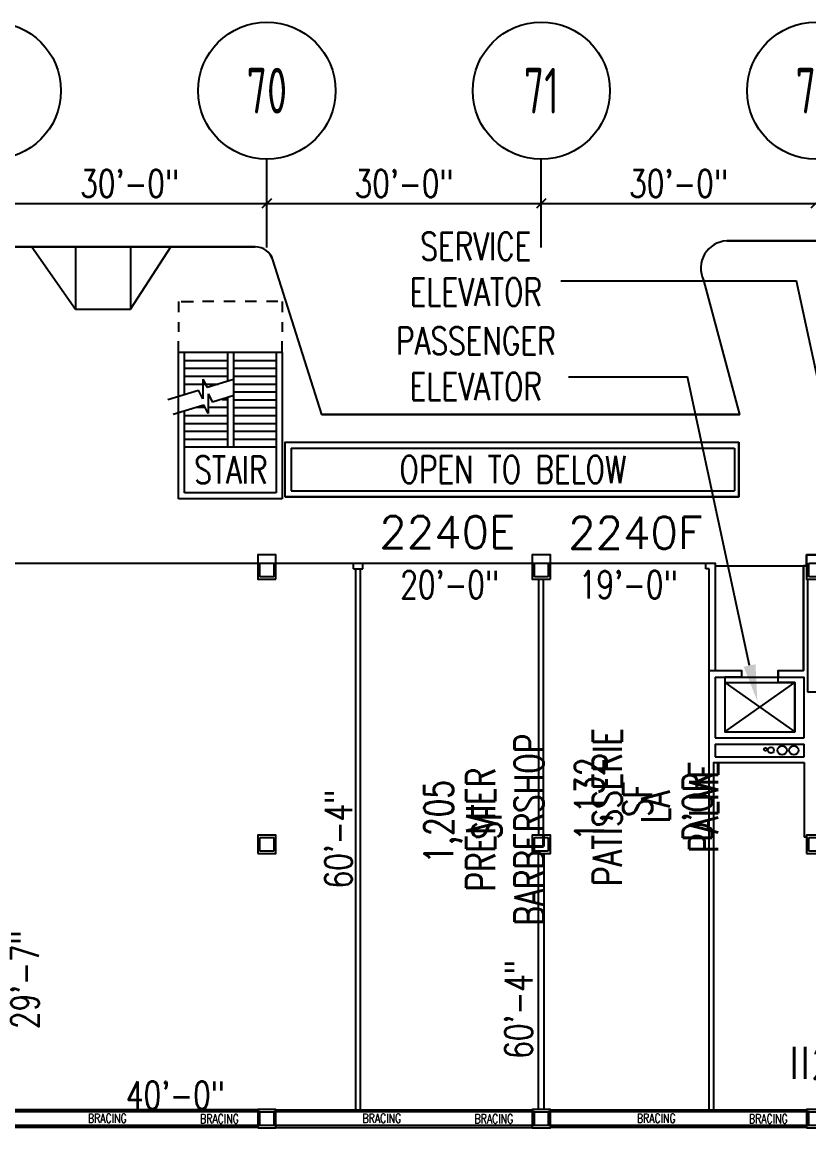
# Model space of a CAD drawing. Extents: x -13345 to 10098, y -1643 to 9113.
# Drawn here: x 5277 to 6309, y 3235 to 4686 of the extents above; entities that cross this region are included whole.
import ezdxf
from ezdxf.enums import TextEntityAlignment as Align

# ---------------------------------------------------------------- set-up
doc = ezdxf.new("R2010")
doc.units = 0
doc.header["$LTSCALE"] = 192
doc.header["$MEASUREMENT"] = 0
doc.linetypes.add('DASHED', pattern=[0.75, 0.5, -0.25])
doc.linetypes.add('DASHED2', pattern=[0.375, 0.25, -0.125])
doc.layers.get('0').update_dxf_attribs({"linetype": 'CONTINUOUS'})
doc.layers.get('DEFPOINTS').update_dxf_attribs({"linetype": 'CONTINUOUS'})
for name, color, linetype in [('ARCH-FEATURES', 2, 'CONTINUOUS'), ('ARCH-OPENINGS-BELOW', 1, 'CONTINUOUS'), ('ARCH-SITE-MISC', 8, 'CONTINUOUS'), ('ARCH-WALLS-EXTERIOR', 5, 'CONTINUOUS'), ('ARCH-WALLS-INTERIOR', 1, 'CONTINUOUS'), ('DIMENSIONS-STRUCTURAL-GRID', 9, 'CONTINUOUS'), ('DIMENSIONS-TENANT', 7, 'CONTINUOUS'), ('FM-SPNO', 3, 'CONTINUOUS'), ('FM-TENANT-SF', 6, 'CONTINUOUS'), ('FM-TEXT-TENANT', 6, 'CONTINUOUS'), ('STRUCTURAL-BRACING', 1, 'DASHED'), ('STRUCTURAL-COLUMNS', 3, 'CONTINUOUS'), ('STRUCTURAL-GRID-TAGS', 8, 'CONTINUOUS'), ('TENANT-DEMISING', 4, 'CONTINUOUS'), ('TENANT-STOREFRONT-LEASELINE', 3, 'DASHED2'), ('TEXT-GENERAL', 2, 'CONTINUOUS')]:
    doc.layers.add(name, color=color, linetype=linetype)
doc.layers.add('COMMON AREA FILL', color=7, linetype='CONTINUOUS', true_color=0xdedede)
doc.styles.add('DIM', font='dim', dxfattribs={"width": 0.75})
doc.styles.add('FMSTXT', font='simplex.shx', dxfattribs={"width": 0.75})
doc.styles.add('SIMPLEX', font='SIMPLEX.shx', dxfattribs={"width": 0.75})
doc.styles.get("Standard").update_dxf_attribs({"font": 'txt.shx', "width": 0.75})
doc.dimstyles.new('LOD-EX-GRID (with ticks)', dxfattribs={"dimscale": 0, "dimtxt": 36, "dimasz": 12, "dimexe": 12, "dimexo": 12, "dimgap": 8, "dimtad": 1, "dimdec": 0, "dimrnd": 0.0625, "dimzin": 3, "dimdsep": 46, "dimlunit": 4, "dimtxsty": 'Standard', "dimblk1": 'OBLIQUE', "dimblk2": 'OBLIQUE', "dimsah": 1, "dimcen": 0, "dimclrt": 256, "dimadec": 0, "dimazin": 0, "dimtfac": 6, "dimtdec": 0, "dimtofl": 0, "dimtmove": 1, "dimatfit": 3, "dimldrblk": 'OBLIQUE', "dimfxl": 1, "dimfrac": 2, "dimtolj": 1, "dimtzin": 3, "dimarcsym": 0})
doc.dimstyles.new('LP-SP-MP (without ticks)', dxfattribs={"dimscale": 0, "dimtxt": 36, "dimasz": 12, "dimexe": 8, "dimexo": 8, "dimgap": 8, "dimtad": 1, "dimdec": 0, "dimrnd": 0.0625, "dimzin": 3, "dimdsep": 46, "dimlunit": 4, "dimtxsty": 'Standard', "dimblk1": 'OBLIQUE', "dimblk2": 'OBLIQUE', "dimsah": 1, "dimcen": 0.5, "dimse1": 1, "dimse2": 1, "dimsd1": 1, "dimsd2": 1, "dimclrt": 256, "dimadec": 0, "dimazin": 0, "dimtfac": 6, "dimtdec": 0, "dimtofl": 0, "dimtmove": 0, "dimatfit": 3, "dimldrblk": 'OBLIQUE', "dimfxl": 1, "dimfrac": 2, "dimtolj": 1, "dimtzin": 3, "dimarcsym": 0})

# ---------------------------------------------------------------- blocks, each defined once
blk = doc.blocks.new('UNITSQUARE')
for p, q in [((1, 1), (0, 1)), ((0, 1), (0, 0)), ((1, 0), (1, 1)), ((0, 0), (1, 0))]:
    blk.add_line(p, q)
blk = doc.blocks.new('fms4rm')
blk.add_attdef('FMS:RMID', text='', height=12).set_placement((0, 0), align=Align.MIDDLE_CENTER)
blk = doc.blocks.new('COLNUMC')
at = {"linetype": 'Continuous'}
blk.add_circle((0, 0), 90, dxfattribs=at)
at = {"linetype": 'Continuous', "style": 'DIM', "width": 0.75}
blk.add_attdef('COLUMN', text='', height=60, dxfattribs=at).set_placement((0, 0), align=Align.MIDDLE)
blk = doc.blocks.new('_OBLIQUE')
at = {"color": 0, "linetype": 'ByBlock'}
blk.add_line((-0.5, -0.5), (0.5, 0.5), dxfattribs=at)
blk = doc.blocks.new('*D82')
at = {"layer": 'DEFPOINTS', "color": 0, "transparency": 16777216}
for p in [(5238.1, 4447.9), (5598.1, 4447.9), (5598.1, 4447.9)]:
    blk.add_point(p, dxfattribs=at)
at = {"layer": 'DIMENSIONS-STRUCTURAL-GRID', "color": 0, "lineweight": -2, "transparency": 16777216}
blk.add_line((5238.1, 4447.9), (5598.1, 4447.9), dxfattribs=at)
at = {"layer": 'DIMENSIONS-STRUCTURAL-GRID', "color": 0, "lineweight": -2, "transparency": 16777216, "xscale": 12, "yscale": 12, "zscale": 12, "rotation": 180}
blk.add_blockref('_OBLIQUE', (5238.1, 4447.9), dxfattribs=at)
at = {"layer": 'DIMENSIONS-STRUCTURAL-GRID', "color": 0, "lineweight": -2, "transparency": 16777216, "xscale": 12, "yscale": 12, "zscale": 12}
blk.add_blockref('_OBLIQUE', (5598.1, 4447.9), dxfattribs=at)
at = {"layer": 'DIMENSIONS-STRUCTURAL-GRID', "transparency": 16777216, "insert": (5418.1, 4473.9), "char_height": 36, "attachment_point": 5}
blk.add_mtext('\\A1;30\'-0"', dxfattribs=at)
blk = doc.blocks.new('*D83')
at = {"layer": 'DEFPOINTS', "color": 0, "transparency": 16777216}
for p in [(5598.1, 4447.9), (5958.1, 4447.9), (5958.1, 4447.9)]:
    blk.add_point(p, dxfattribs=at)
at = {"layer": 'DIMENSIONS-STRUCTURAL-GRID', "color": 0, "lineweight": -2, "transparency": 16777216}
blk.add_line((5598.1, 4447.9), (5958.1, 4447.9), dxfattribs=at)
at = {"layer": 'DIMENSIONS-STRUCTURAL-GRID', "color": 0, "lineweight": -2, "transparency": 16777216, "xscale": 12, "yscale": 12, "zscale": 12, "rotation": 180}
blk.add_blockref('_OBLIQUE', (5598.1, 4447.9), dxfattribs=at)
at = {"layer": 'DIMENSIONS-STRUCTURAL-GRID', "color": 0, "lineweight": -2, "transparency": 16777216, "xscale": 12, "yscale": 12, "zscale": 12}
blk.add_blockref('_OBLIQUE', (5958.1, 4447.9), dxfattribs=at)
at = {"layer": 'DIMENSIONS-STRUCTURAL-GRID', "transparency": 16777216, "insert": (5778.1, 4473.9), "char_height": 36, "attachment_point": 5}
blk.add_mtext('\\A1;30\'-0"', dxfattribs=at)
blk = doc.blocks.new('*D84')
at = {"layer": 'DEFPOINTS', "color": 0, "transparency": 16777216}
for p in [(5958.1, 4447.9), (6318.1, 4447.9), (6318.1, 4447.9)]:
    blk.add_point(p, dxfattribs=at)
at = {"layer": 'DIMENSIONS-STRUCTURAL-GRID', "color": 0, "lineweight": -2, "transparency": 16777216}
blk.add_line((5958.1, 4447.9), (6318.1, 4447.9), dxfattribs=at)
at = {"layer": 'DIMENSIONS-STRUCTURAL-GRID', "color": 0, "lineweight": -2, "transparency": 16777216, "xscale": 12, "yscale": 12, "zscale": 12, "rotation": 180}
blk.add_blockref('_OBLIQUE', (5958.1, 4447.9), dxfattribs=at)
at = {"layer": 'DIMENSIONS-STRUCTURAL-GRID', "color": 0, "lineweight": -2, "transparency": 16777216, "xscale": 12, "yscale": 12, "zscale": 12}
blk.add_blockref('_OBLIQUE', (6318.1, 4447.9), dxfattribs=at)
at = {"layer": 'DIMENSIONS-STRUCTURAL-GRID', "transparency": 16777216, "insert": (6138.1, 4473.9), "char_height": 36, "attachment_point": 5}
blk.add_mtext('\\A1;30\'-0"', dxfattribs=at)
blk = doc.blocks.new('A$C1467163B')
at = {"layer": 'STRUCTURAL-BRACING', "ltscale": 10}
for p, q in [((-18, 342), (-18, 0)), ((0, 342), (0, 0))]:
    blk.add_line(p, q, dxfattribs=at)
at = {"layer": 'STRUCTURAL-BRACING', "style": 'SIMPLEX', "width": 0.75}
for p in [(-8.9, 288.8), (-9.6, 141.8)]:
    blk.add_text('BRACING', height=12, rotation=90, dxfattribs=at).set_placement(p, align=Align.MIDDLE_CENTER)
blk = doc.blocks.new('*D237')
at = {"layer": 'DEFPOINTS', "color": 0, "transparency": 16777216}
for p in [(5718, 3975.8), (5957.9, 3975.8), (5957.9, 3921.6)]:
    blk.add_point(p, dxfattribs=at)
at = {"layer": 'DIMENSIONS-TENANT', "transparency": 16777216, "insert": (5837.9, 3947.6), "char_height": 36, "attachment_point": 5}
blk.add_mtext('\\A1;20\'-0"', dxfattribs=at)
blk = doc.blocks.new('*D238')
at = {"layer": 'DEFPOINTS', "color": 0, "transparency": 16777216}
for p in [(5957.9, 3975.8), (6186.3, 3975.8), (5957.9, 3921.6)]:
    blk.add_point(p, dxfattribs=at)
at = {"layer": 'DIMENSIONS-TENANT', "transparency": 16777216, "insert": (6072.1, 3947.6), "char_height": 36, "attachment_point": 5}
blk.add_mtext('\\A1;19\'-0"', dxfattribs=at)
blk = doc.blocks.new('*D239')
at = {"layer": 'DEFPOINTS', "color": 0, "transparency": 16777216}
for p in [(5954.4, 3975.8), (5957.9, 3975.8), (5957.9, 3251.8)]:
    blk.add_point(p, dxfattribs=at)
at = {"layer": 'DIMENSIONS-TENANT', "transparency": 16777216, "insert": (5928.4, 3390.3), "char_height": 36, "attachment_point": 5, "rotation": 90}
blk.add_mtext('\\A1;60\'-4"', dxfattribs=at)
blk = doc.blocks.new('*D244')
at = {"layer": 'DEFPOINTS', "color": 0, "transparency": 16777216}
for p in [(5238.4, 3606.8), (5238.4, 3251.8), (5306.9, 3251.8)]:
    blk.add_point(p, dxfattribs=at)
at = {"layer": 'DIMENSIONS-TENANT', "transparency": 16777216, "insert": (5280.9, 3429.3), "char_height": 36, "attachment_point": 5, "rotation": 90}
blk.add_mtext('\\A1;29\'-7"', dxfattribs=at)
blk = doc.blocks.new('*D576')
at = {"layer": 'DEFPOINTS', "color": 0, "transparency": 16777216}
for p in [(4514.3, 3975.8), (5718, 3975.8), (4514.3, 3908.1)]:
    blk.add_point(p, dxfattribs=at)
at = {"layer": 'DIMENSIONS-TENANT', "transparency": 16777216, "insert": (5116.2, 3934.1), "char_height": 36, "attachment_point": 5}
blk.add_mtext('\\A1;100\'-4"', dxfattribs=at)
blk = doc.blocks.new('*D577')
at = {"layer": 'DEFPOINTS', "color": 0, "transparency": 16777216}
for p in [(5238.4, 3251.8), (5718, 3251.8), (5718, 3251.8)]:
    blk.add_point(p, dxfattribs=at)
at = {"layer": 'DIMENSIONS-TENANT', "transparency": 16777216, "insert": (5478.2, 3277.8), "char_height": 36, "attachment_point": 5}
blk.add_mtext('\\A1;40\'-0"', dxfattribs=at)
blk = doc.blocks.new('*D578')
at = {"layer": 'DEFPOINTS', "color": 0, "transparency": 16777216}
for p in [(5718, 3975.8), (5718, 3975.8), (5718, 3251.8)]:
    blk.add_point(p, dxfattribs=at)
at = {"layer": 'DIMENSIONS-TENANT', "transparency": 16777216, "insert": (5692, 3613.8), "char_height": 36, "attachment_point": 5, "rotation": 90}
blk.add_mtext('\\A1;60\'-4"', dxfattribs=at)

msp = doc.modelspace()

# ---------------------------------------------------------------- linework, layer by layer
at = {"layer": 'ARCH-FEATURES'}
for p, q in [((5482.3, 4319.2), (5482.3, 4305.2)), ((5485.8, 4319.2), (5501.8, 4319.2)), ((5528.7, 4319.2), (5513.8, 4319.2)), ((5556.7, 4319.2), (5541.8, 4319.2)), ((5584.7, 4319.2), (5569.8, 4319.2)), ((5612.7, 4319.2), (5597.8, 4319.2)), ((5618.3, 4319.2), (5618.3, 4305.2)), ((5482.3, 4292.2), (5482.3, 4279.2)), ((5618.3, 4292.2), (5618.3, 4279.2)), ((5482.3, 4252.2), (5482.3, 4267.2)), ((5618.3, 4252.2), (5618.3, 4267.2)), ((5482.3, 4060.2), (5482.3, 4252.2)), ((5618.3, 4252.2), (5482.3, 4252.2)), ((5490.3, 4197.2), (5490.3, 4252.2)), ((5546.3, 4252.2), (5546.3, 4214.4)), ((5554.3, 4252.2), (5554.3, 4128.2)), ((5610.3, 4252.2), (5610.3, 4068.2)), ((5618.3, 4252.2), (5618.3, 4060.2)), ((5490.3, 4241.9), (5546.3, 4241.9)), ((5554.3, 4241.9), (5610.3, 4241.9)), ((5490.3, 4231.5), (5546.3, 4231.5)), ((5554.3, 4231.5), (5610.3, 4231.5)), ((5490.3, 4221.2), (5546.3, 4221.2)), ((5490.3, 4210.9), (5534.7, 4210.9)), ((5514.3, 4217.4), (5519.9, 4206.3)), ((5514.3, 4217.4), (5514.3, 4191.4)), ((5554.3, 4216.9), (5519.9, 4206.3)), ((5554.3, 4221.2), (5610.3, 4221.2)), ((5554.3, 4210.9), (5610.3, 4210.9)), ((5468.3, 4190.4), (5508.6, 4202.8)), ((5514.3, 4191.4), (5508.6, 4202.8)), ((5521.3, 4198.2), (5526.9, 4187.1)), ((5521.3, 4198.2), (5521.3, 4172.2)), ((5553.3, 4195.2), (5526.9, 4187.1)), ((5554.3, 4200.5), (5610.3, 4200.5)), ((5475.3, 4171.2), (5515.6, 4183.6)), ((5516.3, 4179.9), (5505.3, 4179.9)), ((5521.3, 4172.2), (5515.6, 4183.6)), ((5546.3, 4179.9), (5521.3, 4179.9)), ((5546.3, 4190.2), (5539.3, 4190.2)), ((5546.3, 4193), (5546.3, 4128.2)), ((5554.3, 4190.2), (5610.3, 4190.2)), ((5554.3, 4179.9), (5610.3, 4179.9)), ((5490.3, 4068.2), (5490.3, 4175.8)), ((5490.3, 4169.5), (5546.3, 4169.5)), ((5554.3, 4169.5), (5610.3, 4169.5)), ((5490.3, 4159.2), (5546.3, 4159.2)), ((5554.3, 4159.2), (5610.3, 4159.2)), ((5490.3, 4148.9), (5546.3, 4148.9)), ((5490.3, 4138.5), (5546.3, 4138.5)), ((5554.3, 4148.9), (5610.3, 4148.9)), ((5554.3, 4138.5), (5610.3, 4138.5)), ((5611.3, 4128.2), (5491.3, 4128.2)), ((5610.3, 4068.2), (5490.3, 4068.2)), ((5618.3, 4060.2), (5482.3, 4060.2)), ((6198.8, 3819.3), (6290.8, 3819.3)), ((6198.8, 3819.3), (6198.8, 3754.3)), ((6198.8, 3754.3), (6290.8, 3819.3)), ((6198.8, 3819.3), (6290.8, 3754.3)), ((6220.8, 3826.3), (6268.8, 3826.3)), ((6290.8, 3819.3), (6290.8, 3754.3)), ((6198.8, 3754.3), (6290.8, 3754.3))]:
    msp.add_line(p, q, dxfattribs=at)
for centre, radius in [((6252.2, 3731.5), 2), ((6259.2, 3730.4), 4), ((6274, 3730.1), 6), ((6289.3, 3730.1), 6)]:
    msp.add_circle(centre, radius, dxfattribs=at)
at = {"layer": 'ARCH-OPENINGS-BELOW'}
for p, q in [((5622.1, 4134.8), (6217.4, 4134.8)), ((5622.1, 4062.8), (5622.1, 4134.8)), ((5630.1, 4126.8), (6211.4, 4126.8)), ((5630.1, 4126.8), (5630.1, 4070.8)), ((6211.4, 4126.8), (6211.4, 4070.8)), ((6217.4, 4062.8), (6217.4, 4134.8)), ((5630.1, 4070.8), (6211.4, 4070.8)), ((5622.1, 4062.8), (6217.4, 4062.8))]:
    msp.add_line(p, q, dxfattribs=at)
at = {"layer": 'ARCH-SITE-MISC'}
for p, q in [((5223.1, 4390.8), (5583, 4390.8)), ((5289.9, 4390.8), (5347.2, 4308.9)), ((5347.2, 4390.8), (5347.2, 4308.9)), ((5419.2, 4308.9), (5472.2, 4390.8)), ((5419.2, 4390.8), (5419.2, 4308.9)), ((5670.1, 4170.8), (5605.9, 4374)), ((6170.9, 4347.2), (6218.1, 4170.8)), ((5347.2, 4308.9), (5419.2, 4308.9)), ((5670.1, 4170.8), (6218.1, 4170.8))]:
    msp.add_line(p, q, dxfattribs=at)
msp.add_lwpolyline([(6201.3, 4398.8, 0.535091), (6170.9, 4347.2)], format="xyb", dxfattribs=at)
msp.add_lwpolyline([(6201.3, 4398.8), (6639.3, 4398.8)], dxfattribs=at)
msp.add_arc((5583, 4366.8), 24, 17.5256, 90, dxfattribs=at)
at = {"layer": 'ARCH-WALLS-EXTERIOR'}
for p, q in [((6174.1, 3968.3), (6174.1, 3975.8)), ((6174.1, 3975.8), (6186.3, 3975.8)), ((6178.3, 3968.3), (6174.1, 3968.3)), ((6186.3, 3972.5), (6306.1, 3972.5)), ((6306.1, 3972.5), (6302.1, 3972.5))]:
    msp.add_line(p, q, dxfattribs=at)
at = {"layer": 'ARCH-WALLS-INTERIOR'}
for p, q in [((6186.3, 3975.8), (6186.1, 3834.8)), ((6178.3, 3257.8), (6178.3, 3968.3)), ((6302.1, 3972.5), (6302.1, 3834.8)), ((6307.3, 3954.8), (6307.3, 3806.8)), ((6178.3, 3834.8), (6220.8, 3834.8)), ((6220.8, 3834.8), (6220.8, 3826.3)), ((6268.8, 3834.8), (6268.8, 3826.3)), ((6268.8, 3834.8), (6301.8, 3834.8)), ((6186.3, 3826.3), (6186.3, 3746.8)), ((6186.3, 3826.3), (6220.8, 3826.3)), ((6268.8, 3826.3), (6303, 3826.3)), ((6303, 3746.8), (6303, 3826.3)), ((6307.3, 3806.8), (6328.8, 3806.8)), ((6186.3, 3746.8), (6303, 3746.8)), ((6186.3, 3738.3), (6303, 3738.3)), ((6186.3, 3738.3), (6186.3, 3721.5)), ((6303, 3721.5), (6303, 3738.3)), ((6186.3, 3721.5), (6303, 3721.5)), ((6303, 3714.3), (6303, 3616.4)), ((6306.1, 3616.4), (6303, 3616.4)), ((5585.5, 3258.5), (5250.2, 3258.5)), ((5610.6, 3258.5), (5945.9, 3258.5)), ((5970.1, 3258.5), (6306.1, 3258.5)), ((5585.5, 3235.3), (5250.2, 3235.3)), ((5610.6, 3235.3), (5945.9, 3235.3)), ((6305.5, 3235.3), (5970.2, 3235.3))]:
    msp.add_line(p, q, dxfattribs=at)
msp.add_lwpolyline([(6184.3, 3257.8), (6184.3, 3714.3), (6303, 3714.3)], dxfattribs=at)
at = {"layer": 'COMMON AREA FILL'}
msp.add_lwpolyline([(8941, 4388.7), (7397.1, 4388.7, 0.502604), (7375.2, 4357), (7438.7, 4168.7), (6734.1, 4168.7), (6678.8, 4374.8, 0.356663), (6639.9, 4398.8), (6201.3, 4398.8, 0.535091), (6170.9, 4347.2), (6218.1, 4170.8), (5670.1, 4170.8), (5605.9, 4374, 0.32721), (5583, 4390.8), (5225.1, 4390.8, 0.585013)], format="xyb", dxfattribs=at)
msp.add_lwpolyline([(6217.4, 4134.8), (6217.4, 4062.8), (5622.1, 4062.8), (5622.1, 4134.8)], close=True, dxfattribs=at)
msp.add_lwpolyline([(3421.1, 3975.8), (6186.3, 3975.8), (6186.1, 3834.8), (6220.8, 3834.8), (6220.8, 3826.3), (6198.8, 3826.3), (6198.8, 3754.3), (6290.8, 3754.3), (6290.8, 3819.3), (6268.8, 3819.3), (6268.8, 3834.8), (6302.1, 3834.8), (6302.1, 3972.5), (6306.1, 3972.5), (6306.1, 3986.8), (6330.1, 3986.8)], dxfattribs=at)
at = {"layer": 'STRUCTURAL-COLUMNS'}
for points in [[(5610.1, 3954.8), (5610.1, 3986.8), (5586.1, 3986.8), (5586.1, 3954.8), (5610.1, 3954.8)], [(5970.1, 3954.8), (5970.1, 3986.8), (5946.1, 3986.8), (5946.1, 3954.8), (5970.1, 3954.8)], [(6330.1, 3954.8), (6330.1, 3986.8), (6306.1, 3986.8), (6306.1, 3954.8), (6330.1, 3954.8)], [(5586.1, 3594.8), (5610.1, 3594.8), (5610.1, 3618.8), (5586.1, 3618.8), (5586.1, 3594.8)], [(5946.1, 3594.8), (5970.1, 3594.8), (5970.1, 3618.8), (5946.1, 3618.8), (5946.1, 3594.8)], [(6306.1, 3594.8), (6330.1, 3594.8), (6330.1, 3618.8), (6306.1, 3618.8), (6306.1, 3594.8)], [(5586.1, 3234.8), (5610.1, 3234.8), (5610.1, 3258.8), (5586.1, 3258.8), (5586.1, 3234.8)], [(5946.1, 3234.8), (5970.1, 3234.8), (5970.1, 3258.8), (5946.1, 3258.8), (5946.1, 3234.8)], [(6306.1, 3234.8), (6330.1, 3234.8), (6330.1, 3258.8), (6306.1, 3258.8), (6306.1, 3234.8)]]:
    msp.add_lwpolyline(points, dxfattribs=at)
at = {"layer": 'STRUCTURAL-GRID-TAGS'}
for p, q in [((5598.1, 4390), (5598.1, 4505.8)), ((5958.1, 4390), (5958.1, 4505.8))]:
    msp.add_line(p, q, dxfattribs=at)
at = {"layer": 'TENANT-DEMISING'}
for p, q in [((5711.8, 3968.5), (5711.8, 3975.8)), ((5723.8, 3968.5), (5723.8, 3975.8)), ((5715, 3258.5), (5715, 3968.5)), ((5721, 3258.5), (5721, 3968.5)), ((5954.9, 3618.8), (5954.9, 3954.8)), ((5960.9, 3618.8), (5960.9, 3954.8)), ((5954.4, 3258.8), (5954.4, 3594.8)), ((5961.7, 3258.8), (5961.7, 3594.8))]:
    msp.add_line(p, q, dxfattribs=at)
for points in [[(5711.8, 3975.8), (5723.8, 3975.8)], [(5711.8, 3968.5), (5723.8, 3968.5)]]:
    msp.add_lwpolyline(points, dxfattribs=at)
at = {"layer": 'TENANT-STOREFRONT-LEASELINE'}
msp.add_line((4506, 3975.8), (6174.1, 3975.8), dxfattribs=at)
at = {"layer": 'TEXT-GENERAL'}
for p, q in [((5983.6, 4346.2), (6292.8, 4346.2)), ((6373.6, 3971.4), (6292.8, 4346.2)), ((5993.9, 4220.5), (6149.7, 4220.5)), ((6231.4, 3841.6), (6149.7, 4220.5))]:
    msp.add_line(p, q, dxfattribs=at)
msp.add_solid([(6239.1, 3843.2), (6223.6, 3839.9), (6241.4, 3795.1)], dxfattribs=at)

# ---------------------------------------------------------------- block references
at = {"layer": 'FM-SPNO', "xscale": 3.5, "yscale": 3.5, "zscale": 3.5}
for p, values in [((5834.7, 4016.5), {'FMS:RMID': '2240E'}), ((6081.5, 4015.8), {'FMS:RMID': '2240F'})]:
    msp.add_blockref('fms4rm', p, dxfattribs=at).add_auto_attribs(values)
at = {"layer": 'STRUCTURAL-BRACING', "rotation": 270}
for p in [(5247.1, 3237.8), (5607.1, 3237.8), (5967.1, 3237.8)]:
    msp.add_blockref('A$C1467163B', p, dxfattribs=at)
at = {"layer": 'STRUCTURAL-COLUMNS', "xscale": 18, "yscale": -18, "zscale": 12}
for p in [(5589.1, 3975.8), (5949.1, 3975.8), (6309.1, 3975.8), (5589.1, 3615.8), (5949.1, 3615.8), (6309.1, 3615.8), (5589.1, 3255.8), (5949.1, 3255.8), (6309.1, 3255.8)]:
    msp.add_blockref('UNITSQUARE', p, dxfattribs=at)
at = {"layer": 'STRUCTURAL-GRID-TAGS'}
for p, values in [((5238.1, 4595.8), {'COLUMN': '69'}), ((5598.1, 4595.8), {'COLUMN': '70'}), ((5958.1, 4595.8), {'COLUMN': '71'}), ((6318.1, 4595.8), {'COLUMN': '72'})]:
    msp.add_blockref('COLNUMC', p, dxfattribs=at).add_auto_attribs(values)

# ---------------------------------------------------------------- texts
at = {"layer": 'FM-SPNO'}
msp.add_text('II206', height=42, dxfattribs=at).set_placement((6350.8, 3320.3), align=Align.MIDDLE_CENTER)
at = {"layer": 'FM-TENANT-SF', "char_height": 38, "width": 1, "attachment_point": 5, "rotation": 90, "style": 'FMSTXT'}
for s, insert in [('1,132 SF', (6052.9, 3665.9)), ('1,205 SF', (5855.3, 3636.2))]:
    msp.add_mtext(s, dxfattribs=dict(at, insert=insert))
at = {"layer": 'FM-TEXT-TENANT', "char_height": 38, "width": 1, "attachment_point": 5, "rotation": 90, "style": 'FMSTXT'}
for s, insert in [('PREMIER BARBERSHOP', (5910.3, 3626.2)), ('PATISSERIE LA PALME', (6107.9, 3655.9)), ("D'OR", (6162.9, 3655.9))]:
    msp.add_mtext(s, dxfattribs=dict(at, insert=insert))
at = {"layer": 'TEXT-GENERAL', "style": 'SIMPLEX', "width": 0.75}
msp.add_text('STAIR', height=36, dxfattribs=at).set_placement((5550.8, 4098.2), align=Align.MIDDLE_CENTER)
at = {"layer": 'TEXT-GENERAL', "char_height": 36, "attachment_point": 5, "style": 'SIMPLEX'}
for s, insert, width in [('SERVICE ELEVATOR', (5872.2, 4361.6), 194.143), ('PASSENGER ELEVATOR', (5872.2, 4237.6), 228.857), ('OPEN TO BELOW', (5920.7, 4098.8), 581.301)]:
    msp.add_mtext(s, dxfattribs=dict(at, insert=insert, width=width))

# ---------------------------------------------------------------- dimensions: what is measured, and where the dimension line sits
at = {"layer": 'DIMENSIONS-STRUCTURAL-GRID'}
for base, p1, p2, picture, middle in [((5598.1, 4447.9), (5238.1, 4447.9), (5598.1, 4447.9), '*D82', (5418.1, 4473.9)), ((5958.1, 4447.9), (5598.1, 4447.9), (5958.1, 4447.9), '*D83', (5778.1, 4473.9)), ((6318.1, 4447.9), (5958.1, 4447.9), (6318.1, 4447.9), '*D84', (6138.1, 4473.9))]:
    dim = msp.add_linear_dim(base=base, p1=p1, p2=p2, dimstyle='LOD-EX-GRID (with ticks)', override={"dimscale": 1}, dxfattribs=at)
    dim.commit()
    dim.dimension.update_dxf_attribs({"geometry": picture, "text_midpoint": middle})
at = {"layer": 'DIMENSIONS-TENANT'}
for base, p1, p2, picture, middle in [((4514.3, 3908.1), (5718, 3975.8), (4514.3, 3975.8), '*D576', (5116.2, 3934.1)), ((5957.9, 3921.6), (5718, 3975.8), (5957.9, 3975.8), '*D237', (5837.9, 3947.6)), ((5957.9, 3921.6), (6186.3, 3975.8), (5957.9, 3975.8), '*D238', (6072.1, 3947.6)), ((5718, 3251.8), (5238.4, 3251.8), (5718, 3251.8), '*D577', (5478.2, 3277.8))]:
    dim = msp.add_linear_dim(base=base, p1=p1, p2=p2, dimstyle='LP-SP-MP (without ticks)', override={"dimscale": 1}, dxfattribs=at)
    dim.commit()
    dim.dimension.update_dxf_attribs({"geometry": picture, "text_midpoint": middle})
for base, p1, p2, picture, middle in [((5718, 3975.8), (5718, 3251.8), (5718, 3975.8), '*D578', (5692, 3613.8)), ((5306.9, 3251.8), (5238.4, 3606.8), (5238.4, 3251.8), '*D244', (5280.9, 3429.3))]:
    dim = msp.add_linear_dim(base=base, p1=p1, p2=p2, angle=90, dimstyle='LP-SP-MP (without ticks)', override={"dimscale": 1}, dxfattribs=at)
    dim.commit()
    dim.dimension.update_dxf_attribs({"geometry": picture, "text_midpoint": middle})
dim = msp.add_linear_dim(base=(5954.4, 3975.8), p1=(5957.9, 3251.8), p2=(5957.9, 3975.8), angle=90, dimstyle='LP-SP-MP (without ticks)', override={"dimscale": 1}, dxfattribs=at)
dim.commit()
dim.dimension.update_dxf_attribs({"geometry": '*D239', "text_midpoint": (5954.4, 3390.3), "dimtype": 160})

doc.saveas('drawing.dxf')
